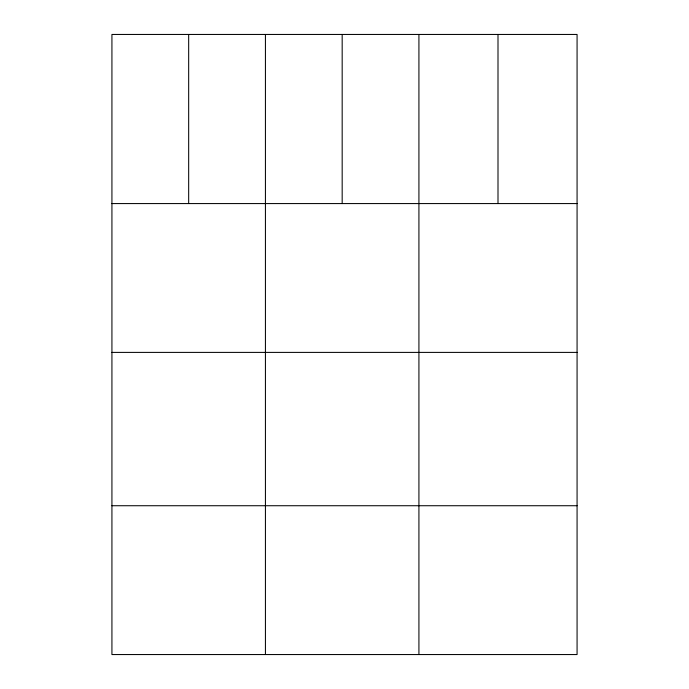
<?xml version="1.0" encoding="UTF-8"?>
<svg xmlns="http://www.w3.org/2000/svg" width="689" height="689" viewBox="0 0 689 689"><rect width="100%" height="100%" fill="white"/><g stroke="black" fill="none" stroke-linecap="round" stroke-linejoin="round"><path stroke-width="1.03" d="M577.072 203.574L577.072 654.55L111.928 654.55L111.928 34.45L577.072 34.45L577.072 203.574L111.928 203.574M111.928 352.398L577.072 352.398M111.928 505.726L577.072 505.726M498.001 34.45L498.001 203.574M418.921 34.45L418.921 654.55M342.175 34.45L342.175 203.574M265.429 34.45L265.429 654.55M188.674 34.45L188.674 203.574"/></g></svg>
